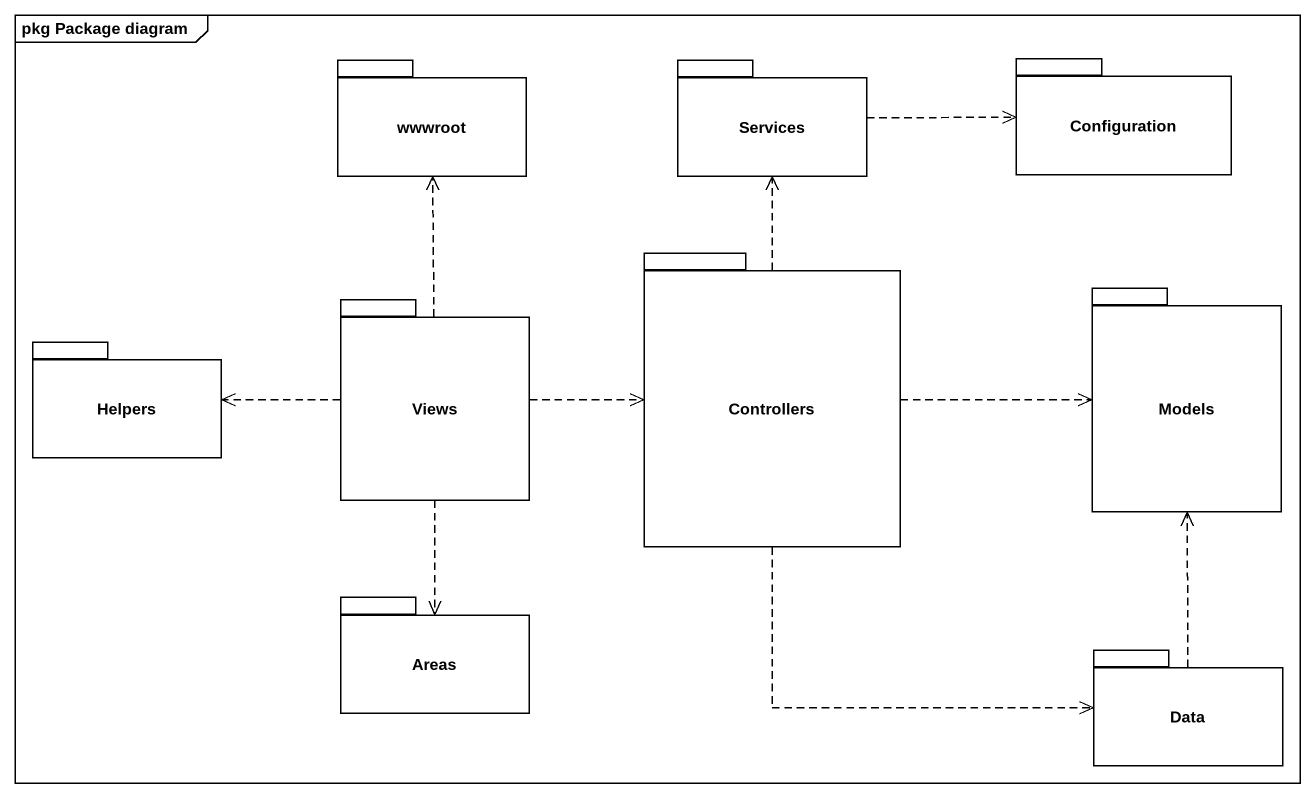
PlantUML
@startuml
mainframe pkg Package diagram
package wwwroot {
}
package Services {
}
package Configuration {
}
package Controllers {
}
package Views {
}
package Models {
}
package Helpers {
}
package Areas {
}
package Data {
}
Services .right.> Configuration
Controllers .up.> Services
Controllers .right.> Models
Controllers ..> Data
Views .up.> wwwroot
Views .right.> Controllers
Views .left.> Helpers
Views ..> Areas
Data .up.> Models
@enduml
